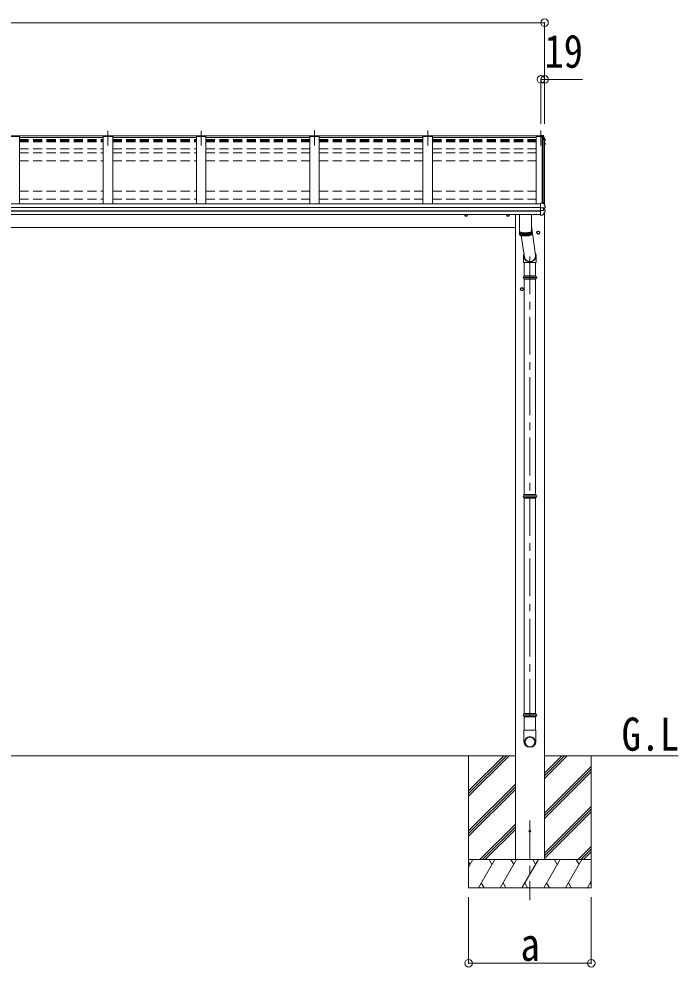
# Model space of a CAD drawing. Units: millimetres at full size, sheet at 1:40. Extents: x -11243 to 11243, y -7760 to 7760.
# Drawn here: x -5714 to -2223, y -5164 to -139 of the extents above; entities that cross this region are included whole.
import ezdxf
from ezdxf.enums import TextEntityAlignment as Align

# ---------------------------------------------------------------- set-up
doc = ezdxf.new("R2010")
doc.units = ezdxf.units.MM
doc.header["$LTSCALE"] = 40
doc.header["$PDMODE"] = 32
doc.header["$PDSIZE"] = 40
doc.linetypes.add('CHAIN1', pattern=[8, 5, -1, 1, -1])
doc.linetypes.add('DASHED1', pattern=[1.8, 1.2, -0.6])
for name, color, linetype, lineweight in [('0-0_0', 7, 'Continuous', 9), ('0-1_本体', 5, 'CHAIN1', 9), ('0-3_ELV2', 4, 'Continuous', 9), ('0-6_OTH_LINE', 6, 'Continuous', 9), ('0-7_SHAPE', 4, 'Continuous', 9), ('0-9_OUTLINE', 7, 'Continuous', 9)]:
    doc.layers.add(name, color=color, linetype=linetype, lineweight=lineweight)
doc.styles.add('ＭＳ ゴシック', font='')
doc.styles.get('ＭＳ ゴシック').set_extended_font_data('MS Gothic')

msp = doc.modelspace()

# ---------------------------------------------------------------- linework, layer by layer
at = {"layer": '0-0_0'}
for p, q in [((-3084.31, -4043.93), (-7895.31, -4043.93)), ((-3332.31, -4043.93), (-3332.31, -4743.93)), ((-3332.31, -4229.91), (-3146.33, -4043.93)), ((-3332.31, -4244.05), (-3132.18, -4043.93)), ((-3332.31, -4258.19), (-3118.04, -4043.93)), ((-3332.31, -4046.06), (-3330.18, -4043.93)), ((-2222.68, -4043.93), (-2930.31, -4043.93)), ((-2930.31, -4164.56), (-2809.68, -4043.93)), ((-2930.31, -4150.42), (-2823.82, -4043.93)), ((-2930.31, -4136.28), (-2837.96, -4043.93)), ((-2682.31, -4043.93), (-2682.31, -4743.93)), ((-2930.31, -4348.41), (-2682.31, -4100.41)), ((-2930.31, -4362.55), (-2682.31, -4114.55)), ((-2930.31, -4376.69), (-2682.31, -4128.7)), ((-3332.31, -4442.04), (-3084.31, -4194.04)), ((-3332.31, -4456.18), (-3084.31, -4208.19)), ((-3332.31, -4470.33), (-3084.31, -4222.33)), ((-2930.31, -4560.54), (-2682.31, -4312.54)), ((-2930.31, -4574.68), (-2682.31, -4326.68)), ((-2930.31, -4588.83), (-2682.31, -4340.83)), ((-3272.07, -4593.93), (-3084.31, -4406.17)), ((-3257.92, -4593.93), (-3084.31, -4420.32)), ((-3243.78, -4593.93), (-3084.31, -4434.46)), ((-2751.57, -4593.93), (-2682.31, -4524.67)), ((-2737.42, -4593.93), (-2682.31, -4538.82)), ((-2723.28, -4593.93), (-2682.31, -4552.96)), ((-2682.31, -4593.93), (-3332.31, -4593.93)), ((-3332.31, -4634.03), (-3309.16, -4593.93)), ((-3324.16, -4619.91), (-3332.31, -4605.8)), ((-3280.29, -4743.93), (-3193.69, -4593.93)), ((-3208.69, -4619.91), (-3223.69, -4593.93)), ((-3164.82, -4743.93), (-3078.22, -4593.93)), ((-3093.22, -4619.91), (-3108.22, -4593.93)), ((-3049.35, -4743.93), (-2962.75, -4593.93)), ((-2977.75, -4619.91), (-2992.75, -4593.93)), ((-2933.88, -4743.93), (-2847.28, -4593.93)), ((-2862.28, -4619.91), (-2877.28, -4593.93)), ((-2818.41, -4743.93), (-2731.81, -4593.93)), ((-2761.81, -4593.93), (-2746.81, -4619.91)), ((-3265.29, -4717.95), (-3250.29, -4743.93)), ((-3149.82, -4717.95), (-3134.82, -4743.93)), ((-3034.35, -4717.95), (-3019.35, -4743.93)), ((-2918.88, -4717.95), (-2903.88, -4743.93)), ((-2803.41, -4717.95), (-2788.41, -4743.93)), ((-2702.94, -4743.93), (-2682.31, -4708.19)), ((-2687.94, -4717.95), (-2682.31, -4727.71)), ((-3332.31, -4743.93), (-2682.31, -4743.93))]:
    msp.add_line(p, q, dxfattribs=at)
at = {"layer": '0-0_0', "linetype": 'DASHED1'}
msp.add_line((-2930.31, -4593.93), (-3084.31, -4593.93), dxfattribs=at)
at = {"layer": '0-1_本体'}
for p, q in [((-5242.81, -730.95), (-5242.81, -810.2)), ((-4748.81, -730.95), (-4748.81, -810.2)), ((-4148.81, -730.55), (-4148.81, -809.81)), ((-3548.81, -730.55), (-3548.81, -809.81)), ((-2948.81, -730.55), (-2948.81, -809.81)), ((-3007.31, -1398.03), (-3007.31, -3842.64)), ((-3007.31, -4387.99), (-3007.31, -4809.06))]:
    msp.add_line(p, q, dxfattribs=at)
at = {"layer": '0-3_ELV2'}
for p, q in [((-5711.81, -762.11), (-5761.81, -762.11)), ((-5711.81, -762.11), (-5711.81, -1118.37)), ((-5711.81, -767.51), (-5267.81, -767.51)), ((-5217.81, -762.11), (-5267.81, -762.11)), ((-5267.81, -762.11), (-5267.81, -1118.37)), ((-5217.81, -762.11), (-5217.81, -1118.37)), ((-5217.81, -767.51), (-4773.81, -767.51)), ((-4723.81, -762.11), (-4773.81, -762.11)), ((-4773.81, -762.11), (-4773.81, -1118.37)), ((-4723.81, -762.11), (-4723.81, -1118.37)), ((-4723.81, -767.51), (-4173.81, -767.51)), ((-4123.81, -762.11), (-4173.81, -762.11)), ((-4173.81, -762.11), (-4173.81, -1118.37)), ((-4123.81, -762.11), (-4123.81, -1118.37)), ((-4123.81, -767.51), (-3573.81, -767.51)), ((-3523.81, -762.11), (-3573.81, -762.11)), ((-3573.81, -762.11), (-3573.81, -1118.37)), ((-3523.81, -762.11), (-3523.81, -1118.37)), ((-3523.81, -767.51), (-2973.81, -767.51)), ((-2936.93, -762.11), (-2973.81, -762.11)), ((-2973.81, -762.11), (-2973.81, -1118.37)), ((-2951.81, -755.97), (-2937.65, -756.75)), ((-2951.81, -758.83), (-2951.81, -755.98)), ((-2948.81, -758.83), (-2951.81, -758.83)), ((-2948.81, -758.83), (-2948.81, -762.06)), ((-2948.81, -762.11), (-2948.81, -758.84)), ((-2948.81, -761.07), (-2937.97, -761.68)), ((-2937.97, -762.06), (-2948.81, -762.06)), ((-2942.51, -1115.79), (-2942.51, -762.11)), ((-2937.97, -761.68), (-2937.61, -759.2)), ((-2937.97, -761.68), (-2937.97, -762.11)), ((-2937.83, -761.89), (-2937.61, -760.41)), ((-2936.63, -761.95), (-2937.83, -761.89)), ((-2929.81, -780.67), (-2936.93, -762.11)), ((-2936.81, -762.43), (-2936.81, -1110.43)), ((-2929.81, -780.67), (-2929.81, -1124.94)), ((-2929.81, -781.7), (-2929.24, -781.59)), ((-2929.81, -782.04), (-2929.24, -781.93)), ((-2928.38, -783.29), (-2929.81, -783.57)), ((-2929.81, -795.35), (-2928.67, -795.49)), ((-2929.81, -799.37), (-2927.98, -799.72)), ((-2928.95, -801.06), (-2929.81, -800.89)), ((-2927.33, -778), (-2927.33, -782.02)), ((-2926.97, -796.61), (-2926.96, -796.68)), ((-2926.93, -796.95), (-2926.93, -800.99)), ((-8027.81, -1118.37), (-2951.81, -1118.37)), ((-8027.81, -1137.9), (-2951.81, -1137.9)), ((-8027.81, -1138.8), (-2951.81, -1138.8)), ((-2951.81, -1178.82), (-2951.81, -1115.34)), ((-2951.81, -1140.66), (-2937.01, -1140.75)), ((-2951.81, -1154.51), (-2937.01, -1154.31)), ((-2935.36, -1140.66), (-2928.98, -1139.87)), ((-2934.81, -1140.59), (-2934.81, -1154.39)), ((-2934.81, -1148.38), (-2927.57, -1149.78)), ((-2929.81, -1139.97), (-2929.81, -1149.35)), ((-2928.1, -1139.73), (-2928.11, -1139.72)), ((-2928.1, -1139.73), (-2928.04, -1139.71)), ((-2927.23, -1138.73), (-2927.23, -1132.23)), ((-2926.76, -1157.29), (-2926.76, -1150.76)), ((-8027.81, -1156.04), (-2951.81, -1156.04)), ((-8027.81, -1158), (-2951.81, -1158)), ((-8027.81, -1176.03), (-2951.81, -1176.03)), ((-3084.31, -1176.03), (-3084.31, -4593.93)), ((-2951.81, -1178.82), (-2940.22, -1178.19)), ((-2939.43, -1177.73), (-2939.44, -1177.75)), ((-2930.31, -1163.44), (-2930.31, -4593.93)), ((-7895.31, -1243.93), (-3084.31, -1243.93))]:
    msp.add_line(p, q, dxfattribs=at)
at = {"layer": '0-3_ELV2', "linetype": 'DASHED1'}
for p, q in [((-5711.81, -777.63), (-5267.81, -777.63)), ((-5711.81, -782.48), (-5267.81, -782.48)), ((-5711.81, -784.01), (-5267.81, -784.01)), ((-5711.81, -785.97), (-5267.81, -785.97)), ((-5711.81, -789.74), (-5267.81, -789.74)), ((-5217.81, -777.63), (-4773.81, -777.63)), ((-5217.81, -782.48), (-4773.81, -782.48)), ((-5217.81, -784.01), (-4773.81, -784.01)), ((-5217.81, -785.97), (-4773.81, -785.97)), ((-5217.81, -789.74), (-4773.81, -789.74)), ((-4723.81, -777.63), (-4173.81, -777.63)), ((-4723.81, -782.48), (-4173.81, -782.48)), ((-4723.81, -784.01), (-4173.81, -784.01)), ((-4723.81, -785.97), (-4173.81, -785.97)), ((-4723.81, -789.74), (-4173.81, -789.74)), ((-4123.81, -777.63), (-3573.81, -777.63)), ((-4123.81, -782.48), (-3573.81, -782.48)), ((-4123.81, -784.01), (-3573.81, -784.01)), ((-4123.81, -785.97), (-3573.81, -785.97)), ((-4123.81, -789.74), (-3573.81, -789.74)), ((-3523.81, -777.63), (-2973.81, -777.63)), ((-3523.81, -782.48), (-2973.81, -782.48)), ((-3523.81, -784.01), (-2973.81, -784.01)), ((-3523.81, -785.97), (-2973.81, -785.97)), ((-3523.81, -789.74), (-2973.81, -789.74)), ((-5711.81, -827.05), (-5267.81, -827.05)), ((-5711.81, -848.21), (-5267.81, -848.21)), ((-5217.81, -827.05), (-4773.81, -827.05)), ((-5217.81, -848.21), (-4773.81, -848.21)), ((-4723.81, -827.05), (-4173.81, -827.05)), ((-4723.81, -848.21), (-4173.81, -848.21)), ((-4123.81, -827.05), (-3573.81, -827.05)), ((-4123.81, -848.21), (-3573.81, -848.21)), ((-3523.81, -827.05), (-2973.81, -827.05)), ((-3523.81, -848.21), (-2973.81, -848.21)), ((-5711.81, -890.72), (-5267.81, -890.72)), ((-5217.81, -890.72), (-4773.81, -890.72)), ((-4723.81, -890.72), (-4173.81, -890.72)), ((-4123.81, -890.72), (-3573.81, -890.72)), ((-3523.81, -890.72), (-2973.81, -890.72)), ((-5711.81, -1051), (-5267.81, -1051)), ((-5217.81, -1051), (-4773.81, -1051)), ((-4723.81, -1051), (-4173.81, -1051)), ((-4123.81, -1051), (-3573.81, -1051)), ((-3523.81, -1051), (-2973.81, -1051)), ((-5711.81, -1093.51), (-5267.81, -1093.51)), ((-5217.81, -1093.51), (-4773.81, -1093.51)), ((-4723.81, -1093.51), (-4173.81, -1093.51)), ((-4123.81, -1093.51), (-3573.81, -1093.51)), ((-3523.81, -1093.51), (-2973.81, -1093.51))]:
    msp.add_line(p, q, dxfattribs=at)
at = {"layer": '0-3_ELV2'}
for points in [[(-8030.81, -762.11), (-8030.81, -758.84), (-2948.81, -758.84)], [(-2951.81, -758.41), (-2937.61, -759.2), (-2937.61, -760.41), (-2936.49, -760.46)], [(-2937.91, -762.11), (-2937.83, -761.54), (-2937.83, -761.89)], [(-2935, -757.95), (-2930.76, -768.57), (-2927.41, -777.51), (-2927.34, -777.78), (-2927.34, -777.84)], [(-2935, -761.52), (-2934, -764.01), (-2933.02, -766.51), (-2932.05, -769.01), (-2931.1, -771.52), (-2930.15, -774.03), (-2929.22, -776.54), (-2928.31, -779.06), (-2927.41, -781.59)], [(-2927.1, -801.64), (-2928.57, -804.18), (-2929.81, -806.3)], [(-2927.34, -777.84), (-2927.33, -777.95), (-2927.33, -778.01)], [(-2926.97, -796.63), (-2926.94, -796.8), (-2926.93, -796.94)], [(-2951.81, -1115.34), (-2937.81, -1116.02), (-2937.81, -1110.37), (-2936.04, -1110.47)], [(-2935.36, -1140.66), (-2935.61, -1140.69), (-2935.75, -1140.7)], [(-2935.17, -1111.09), (-2934.13, -1113.67), (-2933.11, -1116.26), (-2932.11, -1118.85), (-2931.11, -1121.45), (-2930.14, -1124.05), (-2929.17, -1126.66), (-2928.23, -1129.28), (-2927.29, -1131.89)], [(-2930.58, -1139.95), (-2929.34, -1139.91), (-2928.11, -1139.72)], [(-2927.29, -1131.89), (-2927.24, -1132.1), (-2927.23, -1132.23)], [(-3344.8, -1183.73), (-3351.3, -1179.97), (-3351.3, -1176.03)], [(-3344.8, -1183.73), (-3338.3, -1179.97), (-3338.3, -1176.03)], [(-3124.81, -1183.73), (-3131.31, -1179.97), (-3131.31, -1176.03)], [(-3124.81, -1183.73), (-3118.31, -1179.97), (-3118.31, -1176.03)], [(-2963.31, -1278.73), (-2969.81, -1274.97), (-2969.81, -1267.47), (-2963.31, -1263.72)], [(-2963.31, -1278.73), (-2956.81, -1274.97), (-2956.81, -1267.47), (-2963.31, -1263.72)], [(-3050.31, -1578.73), (-3056.81, -1574.97), (-3056.81, -1567.47), (-3050.31, -1563.72)], [(-3050.31, -1578.73), (-3043.81, -1574.97), (-3043.81, -1567.47), (-3050.31, -1563.72)]]:
    msp.add_lwpolyline(points, dxfattribs=at)
for centre, radius in [((-2963.31, -1271.22), 8.5), ((-2963.31, -1271.22), 7.7), ((-2963.31, -1271.22), 6.5), ((-3050.31, -1571.22), 8.5), ((-3050.31, -1571.22), 7.7), ((-3050.31, -1571.22), 6.5), ((-3007.31, -4443.93), 5)]:
    msp.add_circle(centre, radius, dxfattribs=at)
for centre, radius, start, end in [((-2937.23, -759.33), 2.62, 31.83445, 99.24), ((-2936.65, -762.25), 0.3, 21.99494, 87.04231), ((-2936.58, -762.16), 1.7, 22.00225, 87.0423), ((-3398.74, -948.52), 498.52, 19.56907, 21.95354), ((-3361.57, -552.74), 499.04, 329.90411, 330.14673), ((-3361.57, -553.09), 499.04, 329.90411, 330.14673), ((-2929.3, -781.29), 0.3, 280.95393, 327.06409), ((-2929.3, -781.64), 0.299, 280.88931, 19.51522), ((-2929.01, -801.35), 0.299, 330.19129, 79.12168), ((-2928.68, -797.83), 2.32, 60.30373, 87.34859), ((-2928.63, -782.02), 1.3, 280.88938, 19.44863), ((-2928.23, -796.9), 1.3, 10.02543, 80.23195), ((-2928.23, -800.99), 1.3, 330.27138, 79.1216), ((-2936.1, -1111.47), 1, 22.05378, 87.04045), ((-2934.47, -1138.03), 16.37, 265.48312, 268.58725), ((-2928.23, -1138.73), 1, 281.45361, 0), ((-2927.76, -1150.76), 0.998, 0.05121, 79.086), ((-3344.8, -1176.22), 8.5, 178.68472, 1.31528), ((-3344.8, -1176.22), 7.7, 178.54804, 1.45196), ((-3344.8, -1176.22), 6.5, 178.27976, 1.72024), ((-3124.81, -1176.22), 8.5, 178.68482, 1.31518), ((-3124.81, -1176.22), 7.7, 178.54815, 1.45185), ((-3124.81, -1176.22), 6.5, 178.27991, 1.72009), ((-2940.27, -1177.19), 1, 273.10735, 326.38063), ((-3321.71, -923.58), 459.05, 326.38357, 329.32444), ((-2927.76, -1157.29), 1, 329.32149, 0)]:
    msp.add_arc(centre, radius, start, end, dxfattribs=at)
for centre, major_axis, ratio, start_param, end_param in [((-2935.65, -1133.14), (-9.96, -2.12), 0.734427, 1.2806875, 1.4059912), ((-2935.65, -1161.91), (-9.97, 1.96), 0.736539, 4.8664216, 4.9917253), ((-2935.81, -1154.19), (-1, 0.195), 0.067217, 2.8005545, 3.1546872)]:
    msp.add_ellipse(centre, major_axis=major_axis, ratio=ratio, start_param=start_param, end_param=end_param, dxfattribs=at)
at = {"layer": '0-6_OTH_LINE'}
for p, q in [((-8049.81, -158.84), (-2929.81, -158.84)), ((-2929.81, -158.84), (-2929.81, -694.3)), ((-2948.81, -458.84), (-2948.81, -694.3)), ((-2948.81, -458.84), (-2929.81, -458.84)), ((-2929.81, -458.84), (-2929.81, -694.3)), ((-2929.81, -458.84), (-2729.59, -458.84)), ((-3332.31, -5143.91), (-3332.31, -4793.93)), ((-2682.31, -5143.91), (-2682.31, -4793.93)), ((-3332.31, -5143.91), (-2682.31, -5143.91))]:
    msp.add_line(p, q, dxfattribs=at)
for p in [(-2929.81, -158.84), (-2948.81, -458.84), (-2929.81, -458.84), (-3332.31, -5143.91), (-2682.31, -5143.91)]:
    msp.add_point(p, dxfattribs=at)
at = {"layer": '0-9_OUTLINE'}
for p, q in [((-3063.31, -1176.03), (-3063.31, -1264.13)), ((-2999.31, -1264.13), (-2999.31, -1176.03)), ((-2999.31, -1236.9), (-2977.65, -1390.13)), ((-3063.31, -1265.1), (-3063.31, -1280.55)), ((-3062.72, -1282.1), (-3062.72, -1266.65)), ((-3061.49, -1267.84), (-3061.49, -1283.29)), ((-3059.68, -1284.38), (-3059.68, -1268.93)), ((-3057.31, -1269.92), (-3057.31, -1285.38)), ((-3054.44, -1286.27), (-3054.44, -1270.82)), ((-3053.01, -1286.64), (-3035.67, -1401.77)), ((-3051.12, -1287.05), (-3051.12, -1271.6)), ((-3047.42, -1272.25), (-3047.42, -1287.71)), ((-3043.41, -1272.76), (-3043.41, -1288.22)), ((-3039.16, -1273.12), (-3039.16, -1288.58)), ((-3034.77, -1273.33), (-3034.77, -1288.78)), ((-3030.3, -1273.37), (-3030.3, -1288.83)), ((-3025.86, -1273.25), (-3025.86, -1288.71)), ((-3021.53, -1272.98), (-3021.53, -1288.43)), ((-3017.39, -1272.55), (-3017.39, -1288.01)), ((-3013.53, -1271.98), (-3013.53, -1287.43)), ((-3010.01, -1271.28), (-3010.01, -1286.73)), ((-3006.91, -1270.45), (-3006.91, -1285.91)), ((-3004.28, -1269.53), (-3004.28, -1284.99)), ((-3002.19, -1268.53), (-3002.19, -1283.98)), ((-3000.66, -1267.48), (-3000.66, -1282.93)), ((-2999.31, -1280.55), (-2999.31, -1265.1)), ((-3040.69, -1397.52), (-3040.69, -1429.11)), ((-2974.7, -1397.93), (-2974.7, -1429.11)), ((-2974.7, -1429.11), (-3040.69, -1429.11)), ((-3037.31, -1429.11), (-3037.31, -1499.98)), ((-2977.31, -1429.11), (-2977.31, -1499.98)), ((-3039.91, -1501.98), (-2974.7, -1501.98)), ((-3039.31, -1499.98), (-2975.31, -1499.98)), ((-3039.31, -1499.98), (-3039.31, -1501.98)), ((-2975.31, -1499.98), (-2975.31, -1501.98)), ((-3045.31, -1508.98), (-2969.31, -1508.98)), ((-3039.91, -1515.98), (-2974.7, -1515.98)), ((-3039.31, -1515.98), (-3039.31, -1517.98)), ((-3039.31, -1517.98), (-2975.31, -1517.98)), ((-3037.31, -1517.98), (-3037.31, -2659.95)), ((-2977.31, -1517.98), (-2977.31, -2659.95)), ((-2975.31, -1515.98), (-2975.31, -1517.98)), ((-3039.91, -2661.95), (-2974.7, -2661.95)), ((-3039.31, -2659.95), (-2975.31, -2659.95)), ((-3039.31, -2659.95), (-3039.31, -2661.95)), ((-2975.31, -2659.95), (-2975.31, -2661.95)), ((-3045.31, -2668.95), (-2969.31, -2668.95)), ((-3039.91, -2675.95), (-2974.7, -2675.95)), ((-3039.31, -2675.95), (-3039.31, -2677.95)), ((-3039.31, -2677.95), (-2975.31, -2677.95)), ((-3037.31, -2677.95), (-3037.31, -3819.92)), ((-2977.31, -2677.95), (-2977.31, -3819.92)), ((-2975.31, -2675.95), (-2975.31, -2677.95)), ((-3045.31, -3828.92), (-2969.31, -3828.92)), ((-3039.91, -3821.92), (-2974.7, -3821.92)), ((-3039.91, -3835.92), (-2974.7, -3835.92)), ((-3039.31, -3819.92), (-2975.31, -3819.92)), ((-3039.31, -3819.92), (-3039.31, -3821.92)), ((-3039.31, -3835.92), (-3039.31, -3837.92)), ((-3039.31, -3837.92), (-2975.31, -3837.92)), ((-3037.31, -3837.92), (-3037.31, -3908.92)), ((-2977.31, -3837.92), (-2977.31, -3908.92)), ((-2975.31, -3819.92), (-2975.31, -3821.92)), ((-2975.31, -3835.92), (-2975.31, -3837.92)), ((-2975.46, -3908.92), (-3039.16, -3908.92)), ((-3039.16, -3908.92), (-3039.16, -3968.19)), ((-2975.46, -3908.92), (-2975.46, -3968.19))]:
    msp.add_line(p, q, dxfattribs=at)
for points in [[(-3063.31, -1264.13), (-3063.3, -1264.27), (-3063.19, -1264.83), (-3062.94, -1265.39), (-3062.54, -1265.94), (-3062, -1266.48), (-3061.32, -1267.01), (-3060.5, -1267.53), (-3059.54, -1268.03), (-3058.46, -1268.51), (-3057.26, -1268.98), (-3055.94, -1269.42), (-3054.5, -1269.84), (-3052.96, -1270.23), (-3051.32, -1270.59), (-3049.59, -1270.93), (-3047.77, -1271.23), (-3045.88, -1271.51), (-3043.93, -1271.74), (-3041.91, -1271.95), (-3039.85, -1272.11), (-3037.75, -1272.24), (-3035.62, -1272.34), (-3033.47, -1272.4), (-3031.31, -1272.41)], [(-3063.31, -1280.55), (-3063.3, -1280.69), (-3063.19, -1281.25), (-3062.94, -1281.81), (-3062.54, -1282.36), (-3062, -1282.9), (-3061.32, -1283.43), (-3060.5, -1283.95), (-3059.54, -1284.45), (-3058.46, -1284.93), (-3057.26, -1285.4), (-3055.94, -1285.84), (-3054.5, -1286.26), (-3052.96, -1286.65), (-3051.32, -1287.02), (-3049.59, -1287.35), (-3047.77, -1287.65), (-3045.88, -1287.93), (-3043.93, -1288.16), (-3041.91, -1288.37), (-3039.85, -1288.53), (-3037.75, -1288.67), (-3035.62, -1288.76), (-3033.47, -1288.82), (-3031.31, -1288.84)], [(-3063.25, -1264.62), (-3063.27, -1264.68), (-3063.3, -1265.24), (-3063.19, -1265.8), (-3062.94, -1266.35), (-3062.54, -1266.9), (-3062, -1267.44), (-3061.32, -1267.97), (-3060.5, -1268.49), (-3059.54, -1268.99), (-3058.46, -1269.48), (-3057.26, -1269.94), (-3055.94, -1270.39), (-3054.5, -1270.8), (-3052.96, -1271.2), (-3051.32, -1271.56), (-3049.59, -1271.9), (-3047.77, -1272.2), (-3045.88, -1272.47), (-3043.93, -1272.71), (-3041.91, -1272.91), (-3039.85, -1273.08), (-3037.75, -1273.21), (-3035.62, -1273.3), (-3033.47, -1273.36), (-3031.31, -1273.38)], [(-3061.6, -1266.8), (-3061.16, -1267.26), (-3060.52, -1267.78), (-3059.74, -1268.29), (-3058.83, -1268.79), (-3057.79, -1269.27), (-3056.63, -1269.73), (-3055.35, -1270.16), (-3053.96, -1270.57), (-3052.47, -1270.96), (-3050.87, -1271.32), (-3049.18, -1271.65), (-3047.41, -1271.95), (-3045.57, -1272.22), (-3043.66, -1272.46), (-3041.69, -1272.66), (-3039.67, -1272.82), (-3037.61, -1272.95), (-3035.53, -1273.05), (-3033.42, -1273.1), (-3031.31, -1273.12)], [(-3031.31, -1272.41), (-3029.15, -1272.4), (-3027, -1272.34), (-3024.87, -1272.24), (-3022.76, -1272.11), (-3020.7, -1271.95), (-3018.69, -1271.74), (-3016.73, -1271.51), (-3014.84, -1271.23), (-3013.03, -1270.93), (-3011.3, -1270.59), (-3009.66, -1270.23), (-3008.11, -1269.84), (-3006.68, -1269.42), (-3005.36, -1268.98), (-3004.15, -1268.51), (-3003.07, -1268.03), (-3002.12, -1267.53), (-3001.3, -1267.01), (-3000.62, -1266.48), (-3000.08, -1265.94), (-2999.68, -1265.39), (-2999.42, -1264.83), (-2999.31, -1264.27), (-2999.31, -1264.13)], [(-3031.31, -1273.38), (-3029.15, -1273.36), (-3027, -1273.3), (-3024.87, -1273.21), (-3022.76, -1273.08), (-3020.7, -1272.91), (-3018.69, -1272.71), (-3016.73, -1272.47), (-3014.84, -1272.2), (-3013.03, -1271.9), (-3011.3, -1271.56), (-3009.66, -1271.2), (-3008.11, -1270.8), (-3006.68, -1270.39), (-3005.36, -1269.94), (-3004.15, -1269.48), (-3003.07, -1268.99), (-3002.12, -1268.49), (-3001.3, -1267.97), (-3000.62, -1267.44), (-3000.08, -1266.9), (-2999.68, -1266.35), (-2999.42, -1265.8), (-2999.31, -1265.24), (-2999.35, -1264.68), (-2999.36, -1264.62)], [(-3031.31, -1273.12), (-3029.19, -1273.1), (-3027.09, -1273.05), (-3025, -1272.95), (-3022.94, -1272.82), (-3020.93, -1272.66), (-3018.96, -1272.46), (-3017.05, -1272.22), (-3015.2, -1271.95), (-3013.43, -1271.65), (-3011.74, -1271.32), (-3010.15, -1270.96), (-3008.65, -1270.57), (-3007.26, -1270.16), (-3005.98, -1269.73), (-3004.82, -1269.27), (-3003.78, -1268.79), (-3002.87, -1268.29), (-3002.1, -1267.78), (-3001.46, -1267.26), (-3001.01, -1266.8)], [(-3031.31, -1288.84), (-3029.15, -1288.82), (-3027, -1288.76), (-3024.87, -1288.67), (-3022.76, -1288.53), (-3020.7, -1288.37), (-3018.69, -1288.16), (-3016.73, -1287.93), (-3014.84, -1287.65), (-3013.03, -1287.35), (-3011.3, -1287.02), (-3009.66, -1286.65), (-3008.11, -1286.26), (-3006.68, -1285.84), (-3005.36, -1285.4), (-3004.15, -1284.93), (-3003.07, -1284.45), (-3002.12, -1283.95), (-3001.3, -1283.43), (-3000.62, -1282.9), (-3000.08, -1282.36), (-2999.68, -1281.81), (-2999.42, -1281.25), (-2999.31, -1280.69), (-2999.31, -1280.55)]]:
    msp.add_lwpolyline(points, dxfattribs=at)
for centre, radius, start, end in [((-3013.06, -1508.98), 27.75, 165.38919, 194.61079), ((-3001.56, -1508.98), 27.75, 0, 14.61083), ((-3001.56, -1508.98), 27.75, 345.38917, 0), ((-3013.06, -2668.95), 27.75, 165.38919, 194.61079), ((-3001.56, -2668.95), 27.75, 0, 14.61083), ((-3001.56, -2668.95), 27.75, 345.38917, 0), ((-3013.06, -3828.92), 27.75, 165.38919, 194.61079), ((-3001.56, -3828.92), 27.75, 0, 14.61083), ((-3001.56, -3828.92), 27.75, 345.38917, 0), ((-3008.16, -3968.19), 31, 180, 270), ((-3006.46, -3968.19), 31, 270, 0)]:
    msp.add_arc(centre, radius, start, end, dxfattribs=at)
for centre, major_axis, ratio, start_param, end_param in [((-3007.7, -1394.42), (-33, -3.09), 0.972144, 5.8034438, 9.8593375), ((-3007.63, -1394.42), (-2.75, 29.4), 0.995638, 1.5707963, 4.7150999)]:
    msp.add_ellipse(centre, major_axis=major_axis, ratio=ratio, start_param=start_param, end_param=end_param, dxfattribs=at)
for major_axis in [(-28.29, 0), (-25.83, 0)]:
    msp.add_ellipse((-3007.31, -3971.01), major_axis=major_axis, ratio=0.996195, dxfattribs=at)

# ---------------------------------------------------------------- texts
at = {"layer": '0-6_OTH_LINE', "color": 7, "style": 'ＭＳ ゴシック', "width": 0.85}
for s, p in [('19', (-2929.91, -450.42)), ('a', (-3057.31, -5183.91))]:
    msp.add_text(s, height=176, dxfattribs=at).set_placement(p, align=Align.BOTTOM_LEFT)
at = {"layer": '0-7_SHAPE', "color": 7, "style": 'ＭＳ ゴシック', "width": 0.85}
msp.add_text('G.L', height=176, dxfattribs=at).set_placement((-2521.7, -4070.22), align=Align.BOTTOM_LEFT)

doc.saveas('drawing.dxf')
